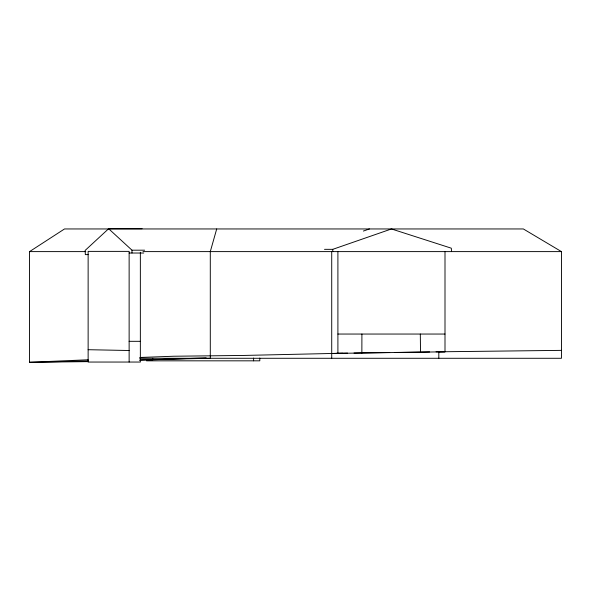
<?xml version="1.0" encoding="UTF-8"?>
<svg xmlns="http://www.w3.org/2000/svg" width="591" height="591" viewBox="0 0 591 591"><rect width="100%" height="100%" fill="white"/><g stroke="black" fill="none" stroke-linecap="round" stroke-linejoin="round"><path stroke-width="0.89" d="M361.862 353.012L361.906 334.048M216.705 228.953L210.293 251.611L210.293 358.286L140.207 359.83M142.113 228.724L108.633 228.724L85.156 250.414L85.333 254.61L88.133 254.61M88.325 361.626L29.55 362.276L29.55 251.611L64.515 228.953L523.353 228.953L561.45 251.611L561.45 358.286L139.683 358.286M363.384 231.051L369.427 228.953M324.503 249.336L332.763 249.336L391.456 228.953L451.31 248.19L451.531 251.611M139.779 357.481L173.739 356.233L243.426 355.45L347.597 353.123M88.125 359.779L29.55 362.276L88.569 360.968M206.148 357.843L139.513 360.251M331.721 353.448L445.001 351.8L445.001 251.611M429.613 351.94L395.187 352.45M436.055 351.844L561.45 350.367M354.002 353.034L389.698 352.524M108.633 228.724L131.985 250.192L144.655 250.192M29.55 251.611L85.798 251.611M142.978 251.611L561.45 251.611M129.133 253.022L143.746 253.022M337.904 334.048L445.001 334.048M129.133 341.317L140.355 341.317M445.001 351.8L438.817 351.8L438.817 358.286M336.611 353.278L342.795 353.278M88.133 349.702L129.133 350.507M420.312 334.048L420.519 352.177M337.904 251.611L337.904 353.448M332.763 249.336L332.763 251.611M331.721 251.611L331.721 358.286M259.789 358.057L259.789 360.828L146.502 360.828L152.685 359.786L152.685 358.286M253.598 358.057L253.598 360.828M140.355 252.305L140.355 362.047L88.133 362.047L88.133 251.382L129.133 251.382L129.133 362.047M131.985 250.192L131.985 253.022"/></g></svg>
